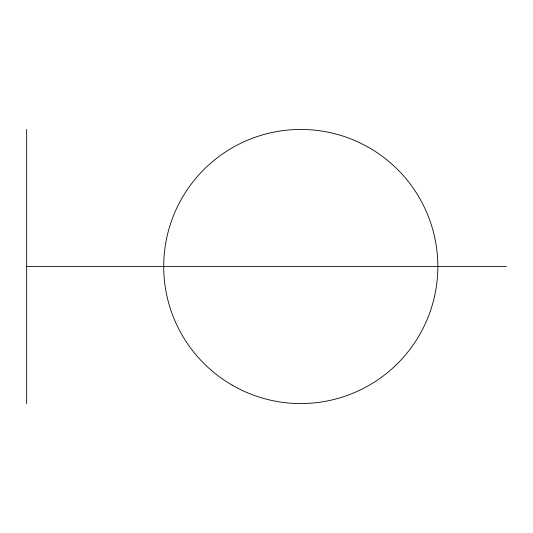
<?xml version="1.0" encoding="UTF-8"?>
<svg xmlns="http://www.w3.org/2000/svg" width="533" height="533" viewBox="0 0 533 533"><rect width="100%" height="100%" fill="white"/><g stroke="black" fill="none" stroke-linecap="round" stroke-linejoin="round"><path stroke-width="0.8" d="M26.65 266.5L506.35 266.5M26.65 129.446L26.65 403.554M232.235 385.192A137.054 137.054 0 0 0 437.82 266.5A137.054 137.054 0 0 0 232.235 147.808A137.054 137.054 0 0 0 232.235 385.192"/></g></svg>
